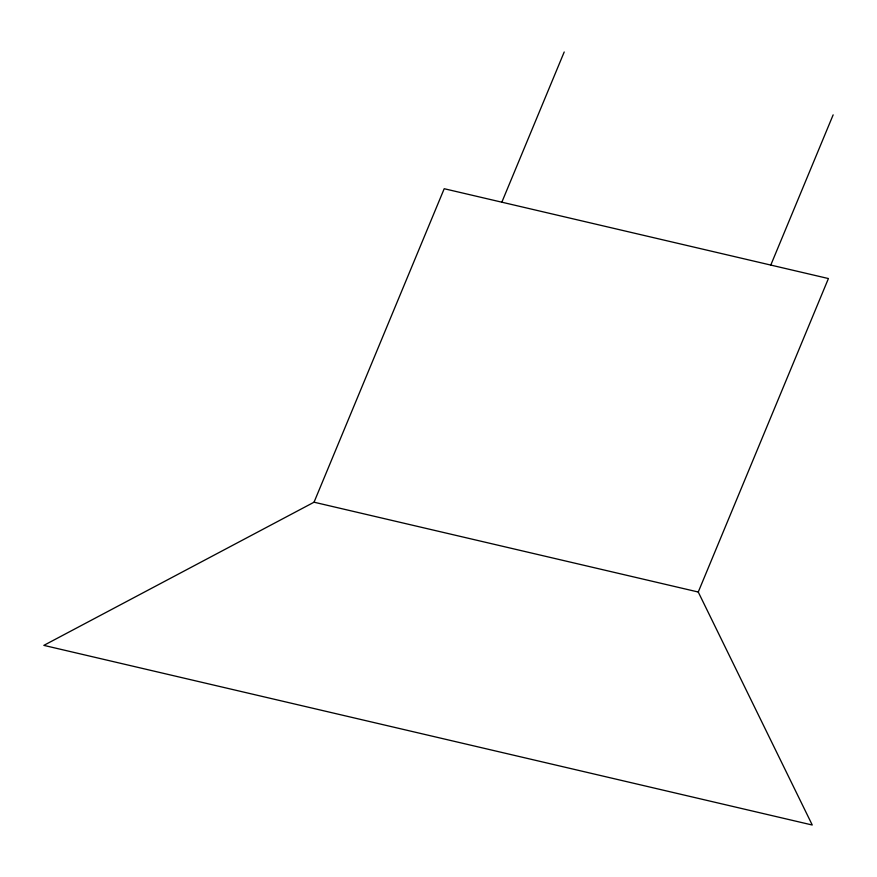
<?xml version="1.0" encoding="UTF-8"?>
<svg xmlns="http://www.w3.org/2000/svg" width="877" height="877" viewBox="0 0 877 877"><rect width="100%" height="100%" fill="white"/><g stroke="black" fill="none" stroke-linecap="round" stroke-linejoin="round"><path stroke-width="1.32" d="M314.043 502.203L444.211 188.719L828.414 278.546L698.256 592.019L812.255 825.016L43.85 645.373L314.043 502.203L698.256 592.019M501.841 202.192L564.207 51.984M770.784 265.073L833.15 114.865"/></g></svg>
